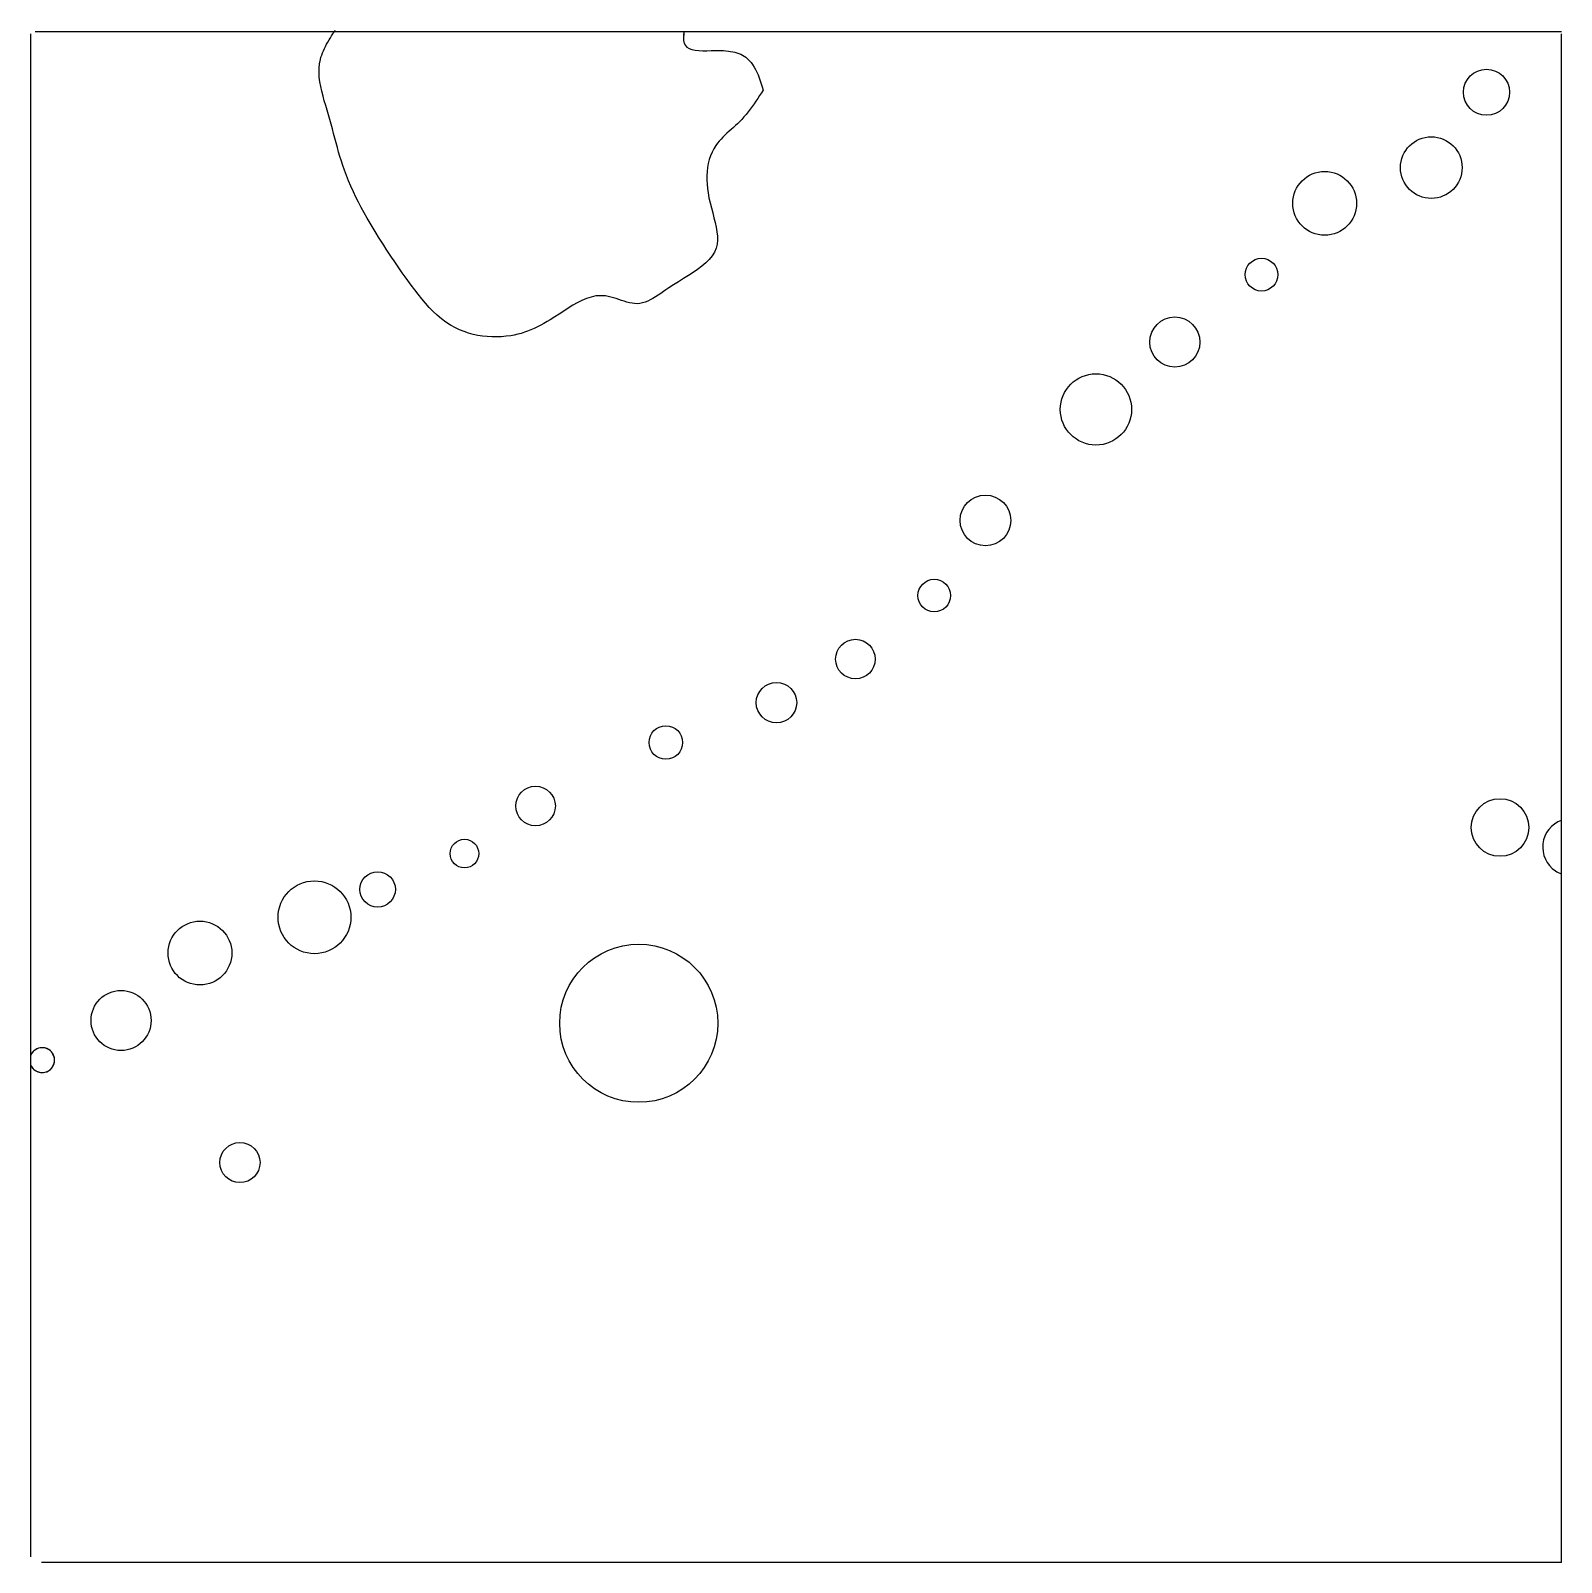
# Model space of a CAD drawing. Extents: x 10.04 to 11.024, y -2.408 to -1.424.
import ezdxf

# ---------------------------------------------------------------- set-up
doc = ezdxf.new("R2010")
doc.units = 0
for name, color, linetype in [('LAYER1', 7, 'CONTINUOUS'), ('LAYER10', 1, 'CONTINUOUS'), ('LAYER12', 5, 'CONTINUOUS')]:
    doc.layers.add(name, color=color, linetype=linetype)

msp = doc.modelspace()

# ---------------------------------------------------------------- linework, layer by layer
at = {"layer": 'LAYER1', "color": 7, "linetype": 'CONTINUOUS'}
for centre, radius in [((10.9754, -1.4638), 0.0148), ((10.9399, -1.5122), 0.0198), ((10.8714, -1.5352), 0.0205), ((10.8308, -1.581), 0.0105), ((10.7751, -1.6243), 0.0161), ((10.7244, -1.6676), 0.0229), ((10.6534, -1.7389), 0.0163), ((10.6205, -1.7872), 0.0105), ((10.5698, -1.828), 0.0127), ((10.5191, -1.856), 0.013), ((10.448, -1.8816), 0.0108), ((10.3643, -1.9224), 0.0127), ((10.9841, -1.9362), 0.0185), ((10.3186, -1.953), 0.0092), ((10.2628, -1.976), 0.0114), ((10.2222, -1.9939), 0.0234), ((10.1486, -2.0169), 0.0205), ((10.4306, -2.062), 0.0508), ((10.0979, -2.0602), 0.0193), ((10.1743, -2.1515), 0.0129)]:
    msp.add_circle(centre, radius, dxfattribs=at)
for centre, radius, start, end in [((11.0298, -1.9488), 0.0183, 110.2364, -123.5692), ((11.0298, -1.9488), 0.0183, -123.5686, -110.236), ((10.0472, -2.0857), 0.008, -156.5927, 156.5927), ((10.0472, -2.0857), 0.008, 123.1378, 156.624), ((10.0472, -2.0857), 0.008, -71.459, 123.1397), ((10.0472, -2.0857), 0.008, -156.9037, -123.1436), ((10.0472, -2.0857), 0.008, -123.1397, -71.4601)]:
    msp.add_arc(centre, radius, start, end, dxfattribs=at)
at = {"layer": 'LAYER10', "color": 1, "linetype": 'CONTINUOUS'}
for points in [[(10.5105, -1.4624), (10.5094, -1.4641), (10.5082, -1.4659), (10.5071, -1.4677), (10.5059, -1.4695), (10.5047, -1.4712), (10.5035, -1.4729), (10.5022, -1.4746), (10.5009, -1.4763), (10.4996, -1.478), (10.4982, -1.4796), (10.4968, -1.4812), (10.4953, -1.4827), (10.494, -1.484), (10.4927, -1.4852), (10.4914, -1.4865), (10.49, -1.4877), (10.4887, -1.4889), (10.4873, -1.4901), (10.486, -1.4914), (10.4847, -1.4926), (10.4835, -1.4939), (10.4823, -1.4952), (10.4812, -1.4966), (10.4801, -1.498), (10.4788, -1.5001), (10.4777, -1.5023), (10.4767, -1.5047), (10.4759, -1.5071), (10.4753, -1.5096), (10.4748, -1.5122), (10.4745, -1.5148), (10.4744, -1.5175), (10.4743, -1.5202), (10.4745, -1.5229), (10.4747, -1.5257), (10.4751, -1.5285), (10.4757, -1.5317), (10.4765, -1.5349), (10.4773, -1.5381), (10.4781, -1.5413), (10.4789, -1.5444), (10.4797, -1.5475), (10.4803, -1.5505), (10.4808, -1.5534), (10.4811, -1.5562), (10.4811, -1.5589), (10.4809, -1.5615), (10.4803, -1.564), (10.4792, -1.5666), (10.4777, -1.569), (10.4758, -1.5713), (10.4736, -1.5735), (10.4711, -1.5756), (10.4684, -1.5776), (10.4655, -1.5796), (10.4625, -1.5816), (10.4593, -1.5835), (10.4562, -1.5855), (10.453, -1.5875), (10.4499, -1.5895), (10.4481, -1.5907), (10.4464, -1.5919), (10.4447, -1.5931), (10.443, -1.5942), (10.4414, -1.5953), (10.4397, -1.5963), (10.438, -1.5972), (10.4364, -1.598), (10.4347, -1.5987), (10.433, -1.5992), (10.4313, -1.5996), (10.4296, -1.5997), (10.4279, -1.5996), (10.4263, -1.5994), (10.4246, -1.5991), (10.4229, -1.5987), (10.4212, -1.5981), (10.4195, -1.5976), (10.4178, -1.597), (10.4161, -1.5964), (10.4144, -1.5958), (10.4126, -1.5954), (10.4109, -1.595), (10.4092, -1.5947), (10.4061, -1.5945), (10.4031, -1.5947), (10.4, -1.5954), (10.397, -1.5963), (10.3941, -1.5976), (10.3911, -1.599), (10.3882, -1.6007), (10.3853, -1.6025), (10.3824, -1.6044), (10.3795, -1.6063), (10.3766, -1.6082), (10.3737, -1.61), (10.3717, -1.6112), (10.3696, -1.6124), (10.3676, -1.6135), (10.3655, -1.6145), (10.3634, -1.6155), (10.3613, -1.6164), (10.3592, -1.6172), (10.3571, -1.618), (10.355, -1.6187), (10.3528, -1.6193), (10.3506, -1.6198), (10.3483, -1.6202), (10.3454, -1.6206), (10.3424, -1.6209), (10.3393, -1.621), (10.3362, -1.621), (10.3332, -1.6208), (10.3301, -1.6205), (10.3271, -1.62), (10.3241, -1.6194), (10.3212, -1.6186), (10.3183, -1.6176), (10.3155, -1.6165), (10.3128, -1.6152), (10.3096, -1.6135), (10.3067, -1.6115), (10.3038, -1.6094), (10.3011, -1.6071), (10.2984, -1.6046), (10.2959, -1.602), (10.2935, -1.5993), (10.2911, -1.5965), (10.2888, -1.5936), (10.2866, -1.5907), (10.2844, -1.5878), (10.2822, -1.5848), (10.2804, -1.5823), (10.2786, -1.5798), (10.2769, -1.5773), (10.2751, -1.5747), (10.2734, -1.5722), (10.2717, -1.5697), (10.27, -1.5672), (10.2683, -1.5646), (10.2667, -1.5621), (10.2651, -1.5595), (10.2634, -1.557), (10.2618, -1.5544), (10.2599, -1.5511), (10.2579, -1.5479), (10.256, -1.5446), (10.2541, -1.5412), (10.2523, -1.5379), (10.2505, -1.5345), (10.2488, -1.5311), (10.2472, -1.5277), (10.2456, -1.5242), (10.2441, -1.5208), (10.2427, -1.5173), (10.2414, -1.5138), (10.2404, -1.5109), (10.2395, -1.508), (10.2386, -1.5051), (10.2377, -1.5022), (10.2369, -1.4993), (10.2361, -1.4963), (10.2353, -1.4933), (10.2345, -1.4904), (10.2337, -1.4874), (10.2329, -1.4843), (10.232, -1.4813), (10.2312, -1.4782), (10.2303, -1.4752), (10.2294, -1.4722), (10.2285, -1.4692), (10.2277, -1.4662), (10.2269, -1.4632), (10.2263, -1.4602), (10.2257, -1.4572), (10.2253, -1.4542), (10.2252, -1.4513), (10.2252, -1.4484), (10.2255, -1.4455), (10.226, -1.4427), (10.2264, -1.4413), (10.2269, -1.4399), (10.2274, -1.4385), (10.228, -1.4371), (10.2286, -1.4357), (10.2293, -1.4343), (10.23, -1.433), (10.2308, -1.4316), (10.2316, -1.4302), (10.2324, -1.4289), (10.2332, -1.4276), (10.234, -1.4262)], [(10.234, -1.4262), (10.2341, -1.4261), (10.2342, -1.4259), (10.2343, -1.4258), (10.2344, -1.4257), (10.2344, -1.4255), (10.2345, -1.4254), (10.2346, -1.4253), (10.2347, -1.4252), (10.2348, -1.4251), (10.2348, -1.4249), (10.2349, -1.4248), (10.235, -1.4248), (10.2351, -1.4246), (10.2352, -1.4244), (10.2353, -1.4243), (10.2353, -1.4243), (10.2353, -1.4242), (10.2353, -1.4243), (10.2353, -1.4243), (10.2352, -1.4244), (10.2352, -1.4244), (10.2351, -1.4245), (10.235, -1.4246), (10.235, -1.4248)], [(10.4595, -1.4262), (10.4595, -1.4267), (10.4595, -1.4272), (10.4594, -1.4278), (10.4594, -1.4283), (10.4594, -1.4288), (10.4594, -1.4293), (10.4594, -1.4298), (10.4594, -1.4302), (10.4594, -1.4307), (10.4595, -1.4312), (10.4596, -1.4316), (10.4597, -1.432), (10.4604, -1.4336), (10.4615, -1.4348), (10.463, -1.4357), (10.4648, -1.4364), (10.4669, -1.4368), (10.4692, -1.437), (10.4717, -1.4371), (10.4744, -1.4371), (10.4771, -1.437), (10.4798, -1.437), (10.4825, -1.4369), (10.4851, -1.437), (10.4866, -1.4371), (10.4882, -1.4373), (10.4896, -1.4375), (10.491, -1.4378), (10.4924, -1.4381), (10.4937, -1.4385), (10.4949, -1.4389), (10.4961, -1.4394), (10.4973, -1.44), (10.4983, -1.4406), (10.4994, -1.4413), (10.5003, -1.4421), (10.5016, -1.4433), (10.5028, -1.4446), (10.5038, -1.446), (10.5048, -1.4476), (10.5057, -1.4492), (10.5065, -1.4509), (10.5073, -1.4527), (10.508, -1.4546), (10.5087, -1.4565), (10.5093, -1.4584), (10.5099, -1.4604), (10.5105, -1.4624)], [(10.4595, -1.4248), (10.4595, -1.4249), (10.4595, -1.425), (10.4595, -1.4252), (10.4595, -1.4253), (10.4595, -1.4254), (10.4595, -1.4255), (10.4595, -1.4257), (10.4595, -1.4258), (10.4595, -1.4259), (10.4595, -1.426), (10.4595, -1.4261), (10.4595, -1.4262), (10.4596, -1.4265), (10.4596, -1.4266), (10.4596, -1.4268), (10.4596, -1.4268), (10.4596, -1.4269), (10.4596, -1.4268), (10.4596, -1.4268), (10.4596, -1.4267), (10.4596, -1.4266), (10.4596, -1.4265), (10.4595, -1.4263), (10.4595, -1.4262)]]:
    msp.add_lwpolyline(points, dxfattribs=at)
at = {"layer": 'LAYER12', "color": 5, "linetype": 'CONTINUOUS'}
for points in [[(10.0398, -1.4262), (10.0398, -2.4049)], [(10.0428, -1.4248), (11.0235, -1.4248)], [(11.0235, -2.4084), (11.0235, -1.4262)], [(11.0235, -2.4084), (10.0467, -2.4084)]]:
    msp.add_lwpolyline(points, dxfattribs=at)

doc.saveas('drawing.dxf')
